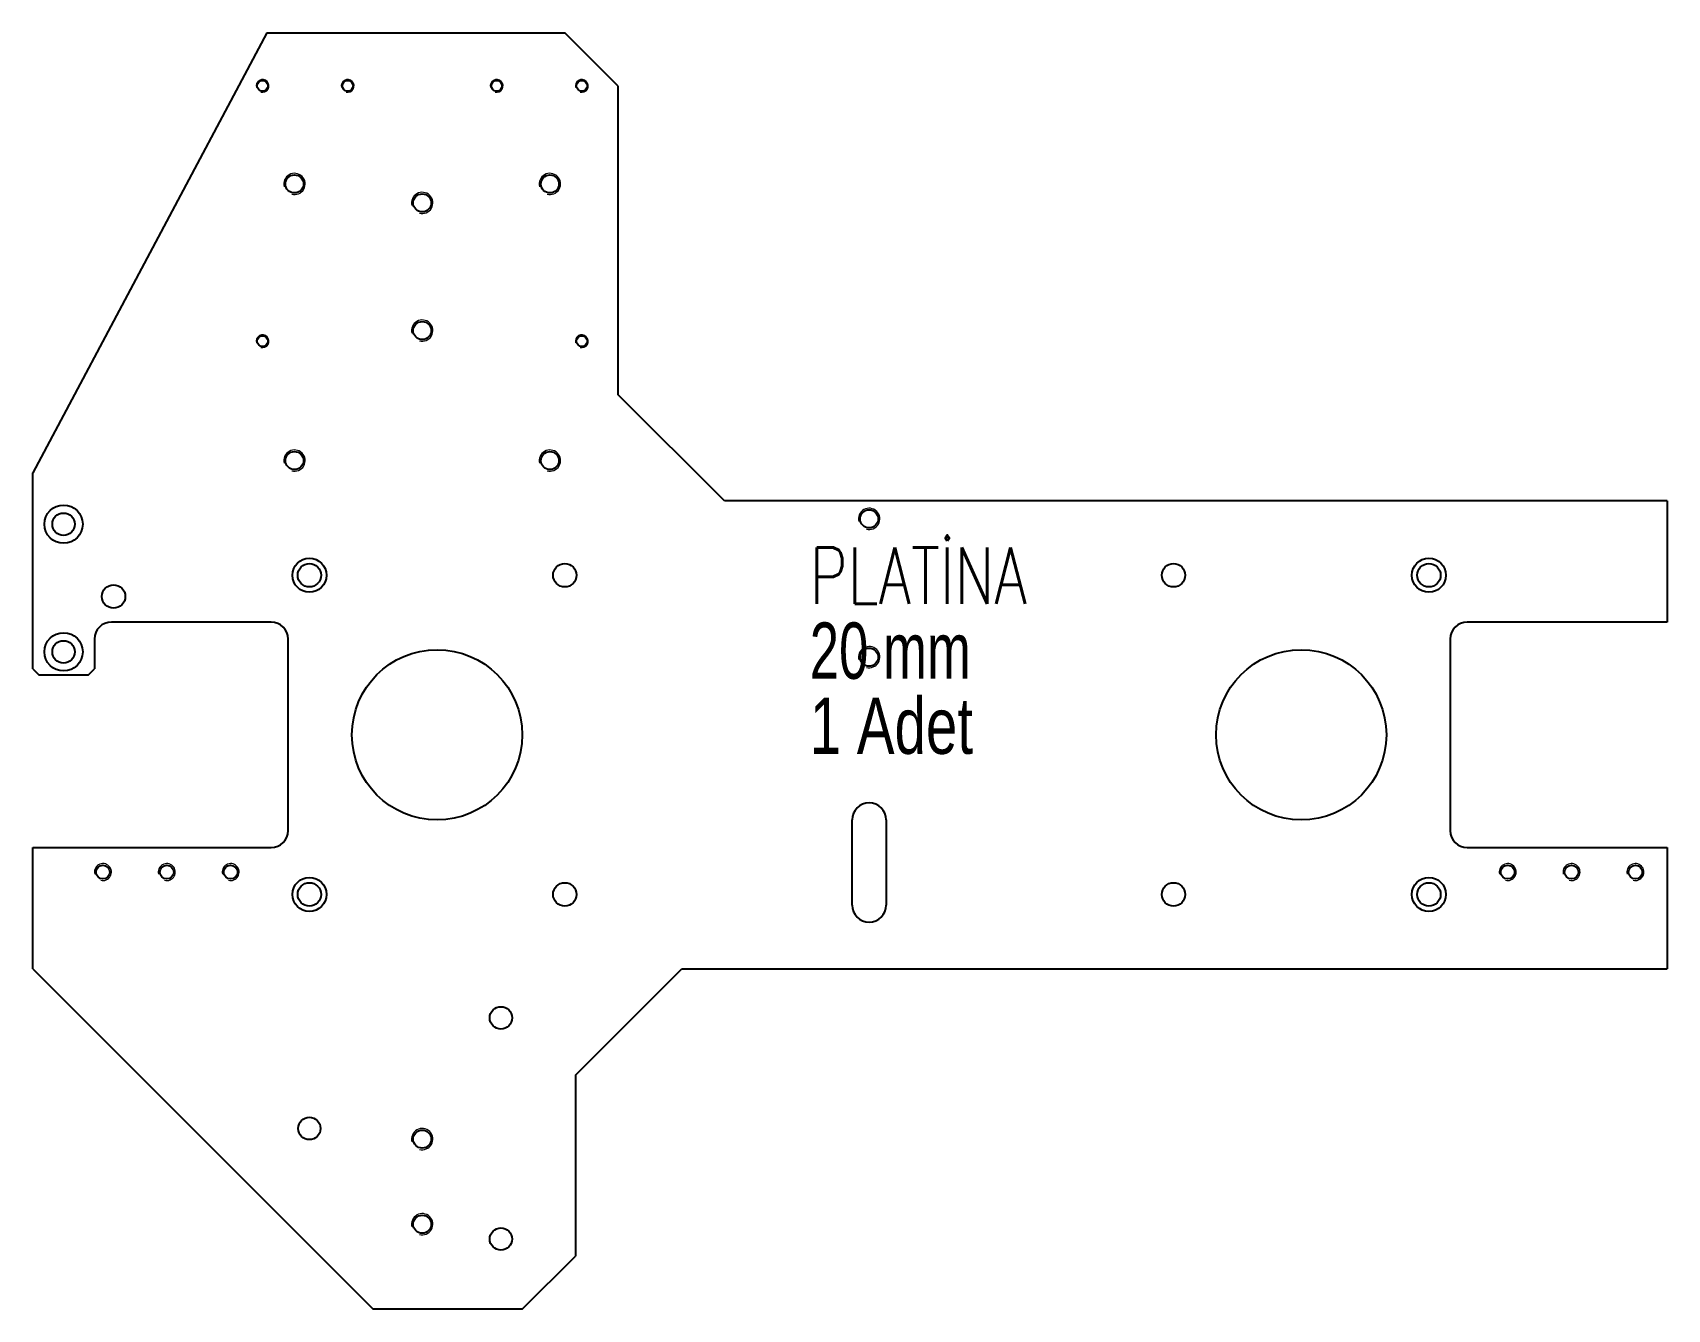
# Model space of a CAD drawing. Header units: millimetres. Extents: x -247 to 521, y -150 to 450.
import ezdxf

# ---------------------------------------------------------------- set-up
doc = ezdxf.new("R2010")
doc.units = ezdxf.units.MM
doc.styles.add('SLDTEXTSTYLE0', font='TXT', dxfattribs={"width": 0.75, "bigfont": 'bigfont'})
doc.styles.add('SLDTEXTSTYLE1', font='TXT', dxfattribs={"width": 0.7})
doc.styles.add('SLDTEXTSTYLE2', font='TXT', dxfattribs={"width": 0.75})

# ---------------------------------------------------------------- blocks, each defined once
blk = doc.blocks.new('SW_NOTE_0')
at = {"color": 0, "linetype": 'Continuous', "lineweight": 0, "char_height": 26.458, "attachment_point": 1}
for s, insert, style in [('PLATİNA', (0, 34.11), 'SLDTEXTSTYLE0'), ('20 mm', (0, -1.17), 'SLDTEXTSTYLE1'), ('1 Adet', (0, -36.45), 'SLDTEXTSTYLE2')]:
    blk.add_mtext(s, dxfattribs=dict(at, insert=insert, style=style))

msp = doc.modelspace()

# ---------------------------------------------------------------- linework, layer by layer
at = {"color": 7, "linetype": 'Continuous', "lineweight": 25}
for p, q in [((-137.36, 450.05), (-247.36, 243.17)), ((-137.36, 450.05), (2.64, 450.05)), ((27.64, 425.05), (2.64, 450.05)), ((27.64, 425.05), (27.64, 280.05)), ((77.64, 230.05), (27.64, 280.05)), ((-247.36, 151.05), (-247.36, 243.17)), ((520.64, 230.05), (77.64, 230.05)), ((520.64, 230.05), (520.64, 173.05)), ((-135.36, 173.05), (-210.36, 173.05)), ((520.64, 173.05), (426.64, 173.05)), ((-218.36, 165.05), (-218.36, 151.05)), ((-127.36, 75.05), (-127.36, 165.05)), ((418.64, 165.05), (418.64, 75.05)), ((-247.36, 151.05), (-244.36, 148.05)), ((-221.36, 148.05), (-244.36, 148.05)), ((-221.36, 148.05), (-218.36, 151.05)), ((137.64, 40.05), (137.64, 80.05)), ((153.64, 80.05), (153.64, 40.05)), ((-247.36, 10.05), (-247.36, 67.05)), ((-247.36, 67.05), (-135.36, 67.05)), ((426.64, 67.05), (520.64, 67.05)), ((520.64, 67.05), (520.64, 10.05)), ((-247.36, 10.05), (-87.36, -149.95)), ((7.64, -39.95), (57.64, 10.05)), ((57.64, 10.05), (520.64, 10.05)), ((7.64, -39.95), (7.64, -124.95)), ((-17.36, -149.95), (7.64, -124.95)), ((-17.36, -149.95), (-87.36, -149.95))]:
    msp.add_line(p, q, dxfattribs=at)
for centre, radius in [((-139.36, 425.05), 2.5), ((-99.36, 425.05), 2.5), ((-29.36, 425.05), 2.5), ((10.64, 425.05), 2.5), ((-124.36, 378.95), 4.25), ((-4.36, 378.95), 4.25), ((-64.36, 370.05), 4.25), ((-139.36, 305.05), 2.5), ((-64.36, 310.05), 4.25), ((10.64, 305.05), 2.5), ((-124.36, 248.95), 4.25), ((-4.36, 248.95), 4.25), ((-232.86, 219.05), 9), ((-232.86, 219.05), 5.25), ((145.64, 221.55), 4.25), ((-117.36, 195.05), 8), ((-117.36, 195.05), 5.5), ((2.64, 195.05), 5.5), ((288.64, 195.05), 5.5), ((408.64, 195.05), 8), ((408.64, 195.05), 5.5), ((-209.36, 185.05), 5.5), ((-232.86, 159.05), 9), ((-232.86, 159.05), 5.25), ((-57.36, 120.05), 40), ((145.64, 156.55), 4.25), ((348.64, 120.05), 40), ((-214.36, 55.55), 3.25), ((-184.36, 55.55), 3.25), ((-154.36, 55.55), 3.25), ((445.64, 55.55), 3.25), ((475.64, 55.55), 3.25), ((505.64, 55.55), 3.25), ((-117.36, 45.05), 8), ((-117.36, 45.05), 5.5), ((2.64, 45.05), 5.5), ((288.64, 45.05), 5.5), ((408.64, 45.05), 8), ((408.64, 45.05), 5.5), ((-27.36, -12.99), 5.25), ((-117.36, -64.95), 5.25), ((-64.36, -69.95), 4.25), ((-64.36, -109.95), 4.25), ((-27.36, -116.92), 5.25)]:
    msp.add_circle(centre, radius, dxfattribs=at)
at = {"color": 7, "linetype": 'Continuous', "lineweight": 18}
for centre, radius in [((-139.36, 425.05), 3), ((-99.36, 425.05), 3), ((-29.36, 425.05), 3), ((10.64, 425.05), 3), ((-124.36, 378.95), 5), ((-4.36, 378.95), 5), ((-64.36, 370.05), 5), ((-64.36, 310.05), 5), ((-139.36, 305.05), 3), ((10.64, 305.05), 3), ((-124.36, 248.95), 5), ((-4.36, 248.95), 5), ((145.64, 221.55), 5), ((145.64, 156.55), 5), ((-214.36, 55.55), 4), ((-184.36, 55.55), 4), ((-154.36, 55.55), 4), ((445.64, 55.55), 4), ((475.64, 55.55), 4), ((505.64, 55.55), 4), ((-64.36, -69.95), 5), ((-64.36, -109.95), 5)]:
    msp.add_arc(centre, radius, 255, 195, dxfattribs=at)
at = {"color": 7, "linetype": 'Continuous', "lineweight": 25}
for centre, start, end in [((-210.36, 165.05), 90, 180), ((-135.36, 165.05), 0, 90), ((426.64, 165.05), 90, 180), ((145.64, 80.05), 0, 180), ((-135.36, 75.05), 270, 0), ((426.64, 75.05), 180, 270), ((145.64, 40.05), 180, 0)]:
    msp.add_arc(centre, 8, start, end, dxfattribs=at)

# ---------------------------------------------------------------- block references
at = {"color": 7, "linetype": 'Continuous', "lineweight": 0}
msp.add_blockref('SW_NOTE_0', (117.73, 174.02), dxfattribs=at)

doc.saveas('drawing.dxf')
